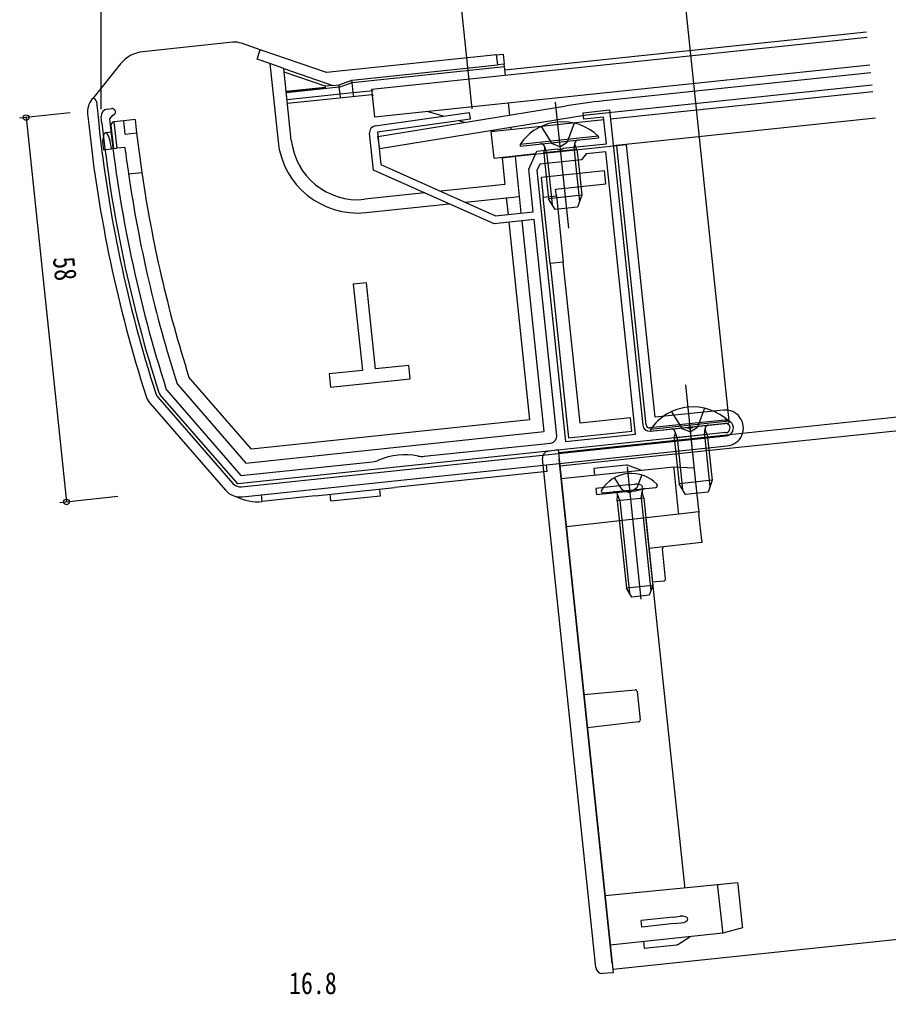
# Model space of a CAD drawing. Units: millimetres, scale not verified. Extents: x -420 to 420, y -297 to 297.
# Drawn here: x -315.2 to -184.8, y -12.6 to 133.7 of the extents above; entities that cross this region are included whole.
import ezdxf
from ezdxf.enums import TextEntityAlignment as Align

# ---------------------------------------------------------------- set-up
doc = ezdxf.new("R2010")
doc.units = ezdxf.units.MM
doc.header["$LTSCALE"] = 2
for name, color, linetype in [('0-2_YKK_11', 7, 'Continuous'), ('0-3_YKK_12', 2, 'Continuous'), ('0-4_YKK_13', 4, 'Continuous'), ('0-5_YKK_D', 6, 'Continuous')]:
    doc.layers.add(name, color=color, linetype=linetype)
doc.styles.add('ＭＳ ゴシック', font='')
doc.styles.get('ＭＳ ゴシック').set_extended_font_data('MS Gothic')

msp = doc.modelspace()

# ---------------------------------------------------------------- linework, layer by layer
at = {"layer": '0-2_YKK_11'}
for p, q in [((-302.079, 120.297), (-301.383, 120.37)), ((-302.865, 118.203), (-302.969, 119.198)), ((-254.468, 68.188), (-235.476, 70.184))]:
    msp.add_line(p, q, dxfattribs=at)
for points in [[(-261.832, 117.782), (-247.745, 119.773), (-247.605, 118.783), (-261.494, 116.82), (-260.984, 111.97), (-243.767, 104.305), (-238.119, 104.898), (-238.788, 111.265), (-237.568, 114.006), (-234.543, 114.324), (-234.348, 114.223), (-233.801, 114.281), (-233.632, 114.419), (-227.126, 115.103), (-227.544, 119.081), (-230.527, 118.768), (-230.632, 119.762), (-226.654, 120.18), (-221.678, 72.841)], [(-301.279, 119.375), (-301.724, 118.826), (-301.671, 118.329)], [(-234.586, 71.283), (-237.994, 103.705), (-243.961, 103.078), (-262.105, 111.156), (-262.686, 116.688)], [(-293.21, 78.233), (-293.151, 78.128), (-281.995, 65.295), (-262.233, 67.372)], [(-209.195, 71.74), (-282.491, 64.036), (-294.124, 77.418)], [(-220.579, 71.951), (-215.129, 72.524), (-214.855, 72.402), (-214.338, 72.456), (-214.095, 72.633), (-209.341, 73.132)]]:
    msp.add_lwpolyline(points, dxfattribs=at)
msp.add_lwpolyline([(-222.746, 71.522), (-227.199, 113.889), (-230.183, 113.575), (-230.895, 112.696), (-237.13, 112.041), (-237.561, 111.071), (-233.288, 70.414)], close=True, dxfattribs=at)
for centre, radius, start, end in [((-301.975, 119.302), 1, 96.00001, 185.99999), ((-301.331, 119.873), 0.5, 275.99999, 96.00001), ((-103.961, 139.109), 200, 185.99999, 197.86085), ((-103.96, 139.109), 198.8, 186.00001, 197.8313), ((-261.692, 116.792), 1, 98.04409, 185.99999), ((-293.369, 78.074), 1, 197.86075, 220.99993), ((-220.684, 72.946), 1, 186.00001, 275.99999), ((-209.268, 72.436), 0.7, 275.99999, 96.00001), ((-235.581, 71.179), 1, 276.00001, 5.99999), ((-262.546, 70.356), 3, 276.00002, 293.4754), ((-257.368, 58.432), 10, 78.52464, 113.47536), ((-254.781, 71.172), 3, 258.5246, 275.99998)]:
    msp.add_arc(centre, radius, start, end, dxfattribs=at)
at = {"layer": '0-3_YKK_12'}
for p, q in [((-242.37, 126.201), (-188.083, 131.907)), ((-262.375, 123.294), (-187.999, 131.111)), ((-226.511, 118.818), (-187.142, 122.956)), ((-234.819, 121.333), (-232.833, 102.437)), ((-244.412, 116.937), (-227.505, 118.714)), ((-226.093, 114.84), (-186.724, 118.978)), ((-243.994, 112.959), (-244.412, 116.937)), ((-243.994, 112.959), (-237.742, 113.616)), ((-215.277, 78.906), (-213.792, 64.771)), ((-182.02, 74.225), (-234.318, 68.728)), ((-234.109, 66.739), (-181.811, 72.236)), ((-234.318, 68.728), (-226.164, -8.845)), ((-173.867, -3.348), (-226.164, -8.845))]:
    msp.add_line(p, q, dxfattribs=at)
msp.add_lwpolyline([(-262.375, 123.294), (-261.936, 119.117), (-187.56, 126.934)], dxfattribs=at)
at = {"layer": '0-4_YKK_13'}
for p, q in [((-283.224, 130.323), (-296.707, 128.906)), ((-279.097, 129.199), (-281.934, 130.176)), ((-279.585, 127.781), (-279.097, 129.199)), ((-269.139, 125.77), (-279.097, 129.199)), ((-277.658, 127.117), (-279.585, 127.781)), ((-243.612, 128.453), (-269.139, 125.77)), ((-243.455, 126.961), (-243.612, 128.453)), ((-300.07, 127.08), (-304.259, 121.906)), ((-277.658, 127.117), (-276.432, 115.451)), ((-275.572, 126.399), (-277.658, 127.117)), ((-274.443, 115.66), (-275.572, 126.399)), ((-275.572, 126.398), (-268.195, 123.858)), ((-269.371, 123.735), (-275.514, 125.85)), ((-265.335, 124.662), (-243.455, 126.961)), ((-242.422, 126.695), (-242.461, 127.066)), ((-242.286, 125.405), (-242.422, 126.695)), ((-267.272, 123.955), (-265.335, 124.662)), ((-265.296, 124.291), (-265.335, 124.662)), ((-187.435, 125.741), (-227.542, 121.525)), ((-275.214, 122.998), (-269.359, 123.614)), ((-269.336, 123.402), (-275.192, 122.787)), ((-267.233, 123.585), (-275.188, 122.749)), ((-268.195, 123.858), (-269.371, 123.735)), ((-269.371, 123.735), (-269.336, 123.402)), ((-268.195, 123.858), (-267.272, 123.955)), ((-267.233, 123.585), (-267.272, 123.955)), ((-267.128, 122.592), (-267.233, 123.585)), ((-265.139, 122.801), (-265.296, 124.291)), ((-265.139, 122.801), (-262.155, 123.114)), ((-304.259, 121.906), (-304.367, 121.773)), ((-303.71, 121.461), (-303.362, 118.151)), ((-275.084, 121.756), (-267.128, 122.592)), ((-262.341, 122.462), (-275.018, 121.13)), ((-267.128, 122.592), (-265.139, 122.801)), ((-267.063, 121.966), (-267.128, 122.592)), ((-265.073, 122.175), (-265.139, 122.801)), ((-262.341, 122.462), (-262.078, 122.384)), ((-261.426, 116.178), (-233.137, 120.777)), ((-241.654, 119.392), (-241.847, 121.228)), ((-305.02, 119.571), (-304.854, 117.994)), ((-299.583, 118.548), (-301.075, 118.391)), ((-297.892, 118.726), (-299.583, 118.548)), ((-299.374, 116.559), (-299.583, 118.548)), ((-253.924, 119.959), (-251.511, 119.241)), ((-249.21, 118.556), (-248.357, 118.303)), ((-301.52, 117.842), (-301.154, 114.361)), ((-301.075, 118.391), (-300.656, 114.413)), ((-244.393, 117.123), (-243.914, 116.981)), ((-241.429, 117.25), (-241.466, 117.599)), ((-236.948, 117.673), (-235.317, 115.112)), ((-231.976, 118.196), (-233.039, 115.352)), ((-301.415, 116.847), (-302.348, 116.749)), ((-299.374, 116.559), (-297.673, 116.738)), ((-261.138, 114.401), (-261.426, 116.178)), ((-228.35, 116.229), (-240.086, 114.996)), ((-240.06, 114.749), (-228.324, 115.983)), ((-228.35, 116.229), (-228.324, 115.983)), ((-301.452, 114.33), (-301.154, 114.361)), ((-301.154, 114.361), (-300.656, 114.413)), ((-299.423, 114.543), (-300.656, 114.413)), ((-225.582, 114.763), (-240.798, 113.163)), ((-240.086, 114.996), (-240.06, 114.749)), ((-236.532, 113.712), (-236.379, 114.327)), ((-231.559, 114.235), (-236.532, 113.712)), ((-236.101, 113.758), (-236.39, 114.655)), ((-234.114, 114.626), (-235.317, 115.112)), ((-234.114, 114.626), (-233.039, 115.352)), ((-231.99, 114.19), (-231.894, 115.128)), ((-231.559, 114.235), (-231.837, 114.804)), ((-224.09, 114.919), (-225.582, 114.763)), ((-221.181, 72.893), (-225.582, 114.763)), ((-224.09, 114.919), (-224.104, 115.049)), ((-219.794, 74.045), (-224.09, 114.919)), ((-240.798, 113.163), (-242.787, 112.954)), ((-242.787, 112.954), (-242.369, 108.976)), ((-240.171, 107.196), (-240.798, 113.163)), ((-298.883, 110.578), (-296.893, 110.787)), ((-227.404, 111.052), (-236.951, 110.048)), ((-236.951, 110.048), (-236.638, 107.065)), ((-227.195, 109.063), (-227.404, 111.052)), ((-242.369, 108.976), (-251.989, 107.965)), ((-234.753, 108.268), (-227.195, 109.063)), ((-254.375, 107.714), (-263.453, 106.76)), ((-248.334, 106.338), (-240.171, 107.196)), ((-242.163, 107.022), (-241.898, 104.501)), ((-242.16, 106.987), (-241.898, 104.501)), ((-239.909, 104.71), (-240.174, 107.231)), ((-236.638, 107.065), (-234.649, 107.274)), ((-230.838, 107.373), (-235.811, 106.85)), ((-234.837, 105.243), (-235.811, 106.85)), ((-234.649, 107.274), (-234.753, 108.268)), ((-234.649, 107.274), (-233.603, 97.329)), ((-230.838, 107.373), (-231.456, 105.598)), ((-263.244, 104.771), (-250.721, 106.087)), ((-231.456, 105.598), (-234.837, 105.243)), ((-241.773, 103.307), (-238.658, 73.671)), ((-236.46, 71.891), (-239.784, 103.517)), ((-235.592, 97.12), (-232.843, 70.964)), ((-231.063, 73.162), (-233.603, 97.329)), ((-263.141, 94.224), (-265.13, 94.015)), ((-265.13, 94.015), (-263.771, 81.086)), ((-261.782, 81.295), (-263.141, 94.224)), ((-263.771, 81.086), (-268.743, 80.564)), ((-268.743, 80.564), (-268.534, 78.575)), ((-256.809, 81.818), (-261.782, 81.295)), ((-256.6, 79.829), (-256.809, 81.818)), ((-291.591, 79.077), (-281.252, 67.183)), ((-280.425, 69.281), (-289.81, 80.077)), ((-268.534, 78.575), (-256.6, 79.829)), ((-295.634, 76.106), (-284.342, 63.117)), ((-294.501, 77.09), (-283.21, 64.101)), ((-209.55, 75.121), (-219.794, 74.045)), ((-217.368, 74.886), (-215.737, 72.324)), ((-212.396, 75.408), (-213.459, 72.564)), ((-238.658, 73.671), (-280.425, 69.281)), ((-223.505, 73.956), (-231.063, 73.162)), ((-223.296, 71.967), (-223.505, 73.956)), ((-209.393, 73.629), (-220.632, 72.448)), ((-208.77, 73.441), (-220.506, 72.208)), ((-220.48, 71.961), (-208.744, 73.195)), ((-208.77, 73.441), (-208.744, 73.195)), ((-281.252, 67.183), (-236.46, 71.891)), ((-232.843, 70.964), (-223.296, 71.967)), ((-220.506, 72.208), (-220.48, 71.961)), ((-216.521, 70.97), (-216.81, 71.868)), ((-214.534, 71.839), (-215.737, 72.324)), ((-214.636, 72.801), (-213.896, 65.764)), ((-214.534, 71.839), (-213.459, 72.564)), ((-212.41, 71.402), (-212.314, 72.34)), ((-211.979, 71.447), (-212.257, 72.016)), ((-281.921, 63.593), (-209.143, 71.243)), ((-216.952, 70.925), (-216.799, 71.539)), ((-211.979, 71.447), (-216.952, 70.925)), ((-216.952, 70.925), (-216.231, 64.062)), ((-216.521, 70.97), (-215.704, 63.193)), ((-212.41, 71.402), (-211.593, 63.625)), ((-211.979, 71.447), (-211.258, 64.585)), ((-281.764, 62.102), (-208.986, 69.751)), ((-235.912, 68.967), (-234.37, 69.225)), ((-234.37, 69.225), (-234.213, 67.736)), ((-279.674, 68.092), (-279.674, 68.092)), ((-236.69, 67.38), (-236.742, 67.876)), ((-228.765, -8.019), (-236.69, 67.38)), ((-226.269, -7.853), (-234.213, 67.736)), ((-236.032, 65.903), (-258.906, 63.499)), ((-236.032, 65.903), (-236.136, 66.897)), ((-224.187, 66.877), (-229.042, 66.366)), ((-229.042, 66.366), (-228.99, 65.869)), ((-228.99, 65.869), (-228.937, 65.372)), ((-224.038, 66.591), (-221.951, 46.737)), ((-221.976, 66.104), (-223.959, 66.848)), ((-216.287, 59.812), (-216.972, 66.328)), ((-213.936, 66.148), (-213.306, 60.151)), ((-225.953, 64.959), (-224.833, 63.201)), ((-221.826, 65.392), (-222.555, 63.44)), ((-211.258, 64.585), (-216.231, 64.062)), ((-211.258, 64.585), (-211.876, 62.811)), ((-270.84, 62.244), (-258.906, 63.499)), ((-261.039, 62.269), (-261.143, 63.263)), ((-223.873, 63.893), (-228.728, 63.383)), ((-228.728, 63.383), (-228.624, 62.388)), ((-227.626, 62.694), (-219.718, 63.525)), ((-224.833, 63.201), (-223.631, 62.715)), ((-223.873, 63.893), (-222.879, 63.998)), ((-223.769, 62.899), (-222.774, 63.003)), ((-222.555, 63.44), (-223.631, 62.715)), ((-221.914, 61.887), (-221.781, 62.922)), ((-215.258, 62.455), (-216.231, 64.062)), ((-268.498, 61.485), (-268.602, 62.479)), ((-268.498, 61.485), (-261.039, 62.269)), ((-223.769, 62.899), (-228.624, 62.388)), ((-225.515, 61.509), (-225.456, 62.332)), ((-221.537, 61.927), (-225.515, 61.509)), ((-225.515, 61.509), (-224.135, 48.381)), ((-225.138, 61.548), (-225.483, 62.533)), ((-225.138, 61.548), (-223.679, 47.667)), ((-221.914, 61.887), (-220.455, 48.005)), ((-221.537, 61.927), (-221.765, 62.719)), ((-221.537, 61.927), (-220.157, 48.799)), ((-211.876, 62.811), (-215.258, 62.455)), ((-213.306, 60.151), (-213.275, 59.853)), ((-216.278, 59.511), (-233.147, 57.589)), ((-221.224, 58.948), (-221.192, 58.649)), ((-221.192, 58.649), (-215.421, 3.742)), ((-216.287, 59.812), (-216.287, 59.812)), ((-213.275, 59.853), (-216.278, 59.511)), ((-213.275, 59.853), (-213.243, 59.555)), ((-212.825, 55.577), (-213.243, 59.555)), ((-212.794, 55.279), (-220.743, 54.373)), ((-218.251, 49.804), (-218.724, 54.304)), ((-212.825, 55.577), (-212.794, 55.279)), ((-220.157, 48.799), (-224.135, 48.381)), ((-223.292, 47.062), (-224.135, 48.381)), ((-220.157, 48.799), (-220.707, 47.333)), ((-218.518, 49.474), (-220.209, 49.296)), ((-220.707, 47.333), (-223.292, 47.062)), ((-230.502, 32.428), (-222.835, 33.166)), ((-222.508, 32.899), (-222.062, 28.657)), ((-222.326, 28.327), (-229.98, 27.455)), ((-227.335, 2.294), (-210.435, 3.921)), ((-215.421, 3.742), (-215.39, 3.444)), ((-209.676, -3.09), (-210.381, 3.625)), ((-210.381, 3.625), (-210.381, 3.625)), ((-217.058, -0.95), (-221.913, -1.46)), ((-221.809, -2.454), (-221.913, -1.46)), ((-217.058, -0.95), (-216.063, -0.845)), ((-216.953, -1.944), (-221.809, -2.454)), ((-216.953, -1.944), (-215.959, -1.84)), ((-216.402, -5.051), (-214.617, -3.911)), ((-221.579, -4.642), (-221.526, -5.14)), ((-221.526, -5.14), (-221.474, -5.637)), ((-221.474, -5.637), (-216.619, -5.127)), ((-228.713, -8.516), (-228.765, -8.019))]:
    msp.add_line(p, q, dxfattribs=at)
for points in [[(-243.612, 128.453), (-242.618, 128.558), (-242.461, 127.066), (-243.455, 126.961)], [(-267.233, 123.585), (-265.296, 124.291), (-242.422, 126.695)], [(-261.138, 114.401), (-230.111, 119.445), (-187.247, 123.95)], [(-302.77, 115.385), (-302.646, 114.204), (-301.452, 114.33)], [(-231.99, 114.19), (-231.823, 112.598), (-231.172, 106.412)], [(-231.559, 114.235), (-231.392, 112.644), (-230.838, 107.373)], [(-236.532, 113.712), (-236.365, 112.121), (-235.811, 106.85)], [(-236.101, 113.758), (-235.934, 112.166), (-235.284, 105.98)], [(-233.603, 97.329), (-235.592, 97.12), (-236.638, 107.065)], [(-233.91, 64.849), (-217.003, 66.626), (-217.003, 66.626)], [(-217.003, 66.626), (-213.967, 66.443), (-213.936, 66.148)], [(-270.84, 62.244), (-278.796, 61.408), (-278.901, 62.402)], [(-210.435, 3.921), (-207.426, 4.211), (-207.395, 3.913), (-206.744, -2.283)], [(-206.744, -2.283), (-206.713, -2.577), (-209.644, -3.388)], [(-209.644, -3.388), (-209.644, -3.388), (-226.551, -5.165)], [(-226.269, -7.853), (-226.112, -9.342), (-227.675, -9.41)]]:
    msp.add_lwpolyline(points, dxfattribs=at)
for centre, radius, start, end in [((-282.91, 127.339), 3, 71, 96), ((-296.184, 123.933), 5, 96, 141), ((-302.036, 119.885), 3, 141, 186), ((-304.207, 121.409), 0.5, 6, 96), ((-217.089, 22.073), 100, 95.99971, 99.23461), ((-103.96, 139.109), 195, 186, 186.58766), ((-103.96, 139.109), 202, 186, 197.86084), ((-103.96, 139.109), 200.5, 186, 197.86084), ((-301.022, 117.894), 0.5, 96, 186), ((-233.701, 110.692), 7.7, 45.98312, 146.01688), ((-103.96, 139.109), 195, 186.58766, 188.35126), ((-264.498, 116.705), 10, 186, 276), ((-231.297, 115.067), 0.6, 96, 205.96957), ((-103.96, 139.109), 197, 187.16345, 188.32737), ((-264.498, 116.705), 12, 186, 276), ((-236.961, 114.472), 0.6, 346.03043, 96), ((-103.96, 139.109), 197, 188.32737, 197.74204), ((-103.96, 139.109), 195, 188.35126, 197.6214), ((-293.369, 78.074), 1.5, 197.86084, 221), ((-293.369, 78.074), 3, 197.86084, 221), ((-214.121, 67.904), 7.7, 45.98312, 146.01688), ((-209.268, 72.436), 2.7, 276, 96), ((-209.268, 72.436), 1.2, 276, 96), ((-220.684, 72.946), 0.5, 186, 276), ((-217.382, 71.684), 0.6, 346.03043, 96), ((-211.717, 72.279), 0.6, 96, 205.96957), ((-235.747, 67.981), 1, 99.5, 186), ((-224.134, 66.379), 0.5, 69.43495, 96), ((-223.379, 60.325), 5.3, 43.71409, 148.28591), ((-282.078, 65.085), 3, 221, 276), ((-282.078, 65.085), 1.5, 221, 276), ((-274.166, 71.685), 7.7, 267.19028, 267.2009), ((-227.655, 62.967), 0.274, 148.28591, 276), ((-221.285, 62.858), 0.5, 96, 196.09096), ((-219.747, 63.798), 0.274, 276, 43.71409), ((-279.528, 68.37), 7, 242.39951, 276), ((-225.955, 62.367), 0.5, 355.90904, 96), ((-218.426, 54.335), 0.3, 96.5, 187.03071), ((-218.55, 49.772), 0.3, 276, 6), ((-222.806, 32.868), 0.3, 6, 95.5), ((-222.36, 28.625), 0.3, 276.5, 6), ((-216.671, -4.629), 0.5, 276, 302.56505), ((-227.718, -8.411), 1, 186, 272.5)]:
    msp.add_arc(centre, radius, start, end, dxfattribs=at)
for centre, major_axis, ratio, start_param, end_param in [((-302.087, 114.263), (-0.261, 2.486), 0.255319, 4.712389, 7.3590475), ((-216.996, 66.325), (-0.007, 0.301), 0.081651, 4.7326617, 6.2764277), ((-215.182, 66.516), (1.79, 0.188), 0.166667, 3.1280775, 3.1415927), ((-222.826, 63.5), (1.112, 0.117), 0.447214, 4.712389, 7.8539816), ((-216.312, 59.809), (-0.034, 0.298), 0.082759, 3.1415927, 4.7109543), ((-210.406, 3.623), (-0.029, 0.299), 0.082759, 4.7138237, 6.2831853), ((-216.011, -1.342), (1.112, 0.117), 0.447214, 4.712389, 7.8539816), ((-207.886, -2.902), (1.79, 0.188), 0.166667, 3.1415927, 3.1551078), ((-209.7, -3.092), (-0.056, 0.296), 0.081651, 3.1483502, 4.6921162)]:
    msp.add_ellipse(centre, major_axis=major_axis, ratio=ratio, start_param=start_param, end_param=end_param, dxfattribs=at)
at = {"layer": '0-5_YKK_D'}
for p, q in [((-302.975, 120.302), (-302.975, 230.458)), ((-208.676, 73.504), (-219.938, 180.65)), ((-247.284, 120.343), (-251.216, 157.752)), ((-247.284, 120.343), (-250.279, 148.834)), ((-307.63, 119.713), (-315.25, 118.913)), ((-314.255, 119.017), (-308.192, 61.335)), ((-300.484, 62.145), (-309.187, 61.23))]:
    msp.add_line(p, q, dxfattribs=at)
for centre in [(-314.255, 119.017), (-308.192, 61.335)]:
    msp.add_circle(centre, 0.425, dxfattribs=at)

# ---------------------------------------------------------------- texts
at = {"layer": '0-5_YKK_D', "style": 'ＭＳ ゴシック', "width": 0.8}
msp.add_text('58', height=3.299, rotation=276, dxfattribs=at).set_placement((-311.227, 97.858), align=Align.BOTTOM_LEFT)
msp.add_text('16.8', height=3.299, dxfattribs=at).set_placement((-274.792, -13.515), align=Align.BOTTOM_LEFT)

doc.saveas('drawing.dxf')
